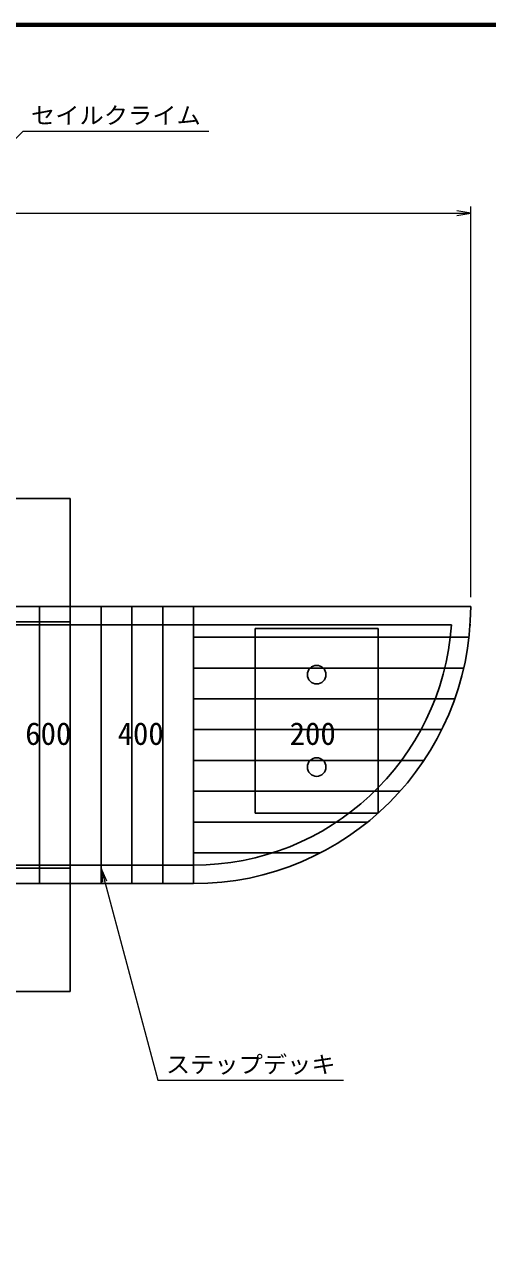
# Model space of a CAD drawing. Units: millimetres at full size, sheet at 1:30; details may follow other scales. Extents: x 450 to 12150, y 450 to 8460.
# Drawn here: x 5595 to 7097, y 4455 to 8460 of the extents above; entities that cross this region are included whole.
import ezdxf
from ezdxf.enums import TextEntityAlignment as Align

# ---------------------------------------------------------------- set-up
doc = ezdxf.new("R2010")
doc.units = ezdxf.units.MM
doc.header["$LTSCALE"] = 30
for name, color, linetype, lineweight in [('D-STR-TXT', 7, 'Continuous', 13), ('D-STR\u3000構造物外形線', 1, 'Continuous', 25), ('D-TTL', 7, 'Continuous', 70)]:
    doc.layers.add(name, color=color, linetype=linetype, lineweight=lineweight)
doc.styles.add('ＭＳ ゴシック', font='')
doc.styles.get('ＭＳ ゴシック').set_extended_font_data('MS Gothic')

# ---------------------------------------------------------------- blocks, each defined once
blk = doc.blocks.new('open_arrow')
at = {"color": 0, "linetype": 'Continuous', "lineweight": -2}
blk.add_lwpolyline([(7.5, 1.25), (0, 0), (7.5, -1.25)], dxfattribs=at)

msp = doc.modelspace()

# ---------------------------------------------------------------- linework, layer by layer
at = {"layer": 'D-STR-TXT'}
for p, q in [((7043.31, 6601.34), (7043.31, 7870.2)), ((1232.81, 7847.7), (7043.31, 7847.7))]:
    msp.add_line(p, q, dxfattribs=at)
for points in [[(4960.31, 7484.29), (5589.94, 8113.92), (6192.94, 8113.92)], [(5843.31, 5721.34), (6027.79, 5032.85), (6630.79, 5032.85)]]:
    msp.add_lwpolyline(points, dxfattribs=at)
at = {"layer": 'D-STR\u3000構造物外形線'}
for p, q in [((5743.31, 6921.34), (5343.31, 6921.34)), ((5743.31, 6521.34), (5743.31, 6921.34)), ((5540.11, 6571.34), (7043.31, 6571.34)), ((5643.31, 5671.34), (5643.31, 6571.34)), ((5743.31, 5671.34), (5743.31, 6571.34)), ((5843.31, 6571.34), (5843.31, 5671.34)), ((5943.31, 5671.34), (5943.31, 6571.34)), ((6043.31, 5671.34), (6043.31, 6571.34)), ((6143.31, 6571.34), (6143.31, 5671.34)), ((6143.31, 6571.34), (7043.31, 6571.34)), ((5343.31, 6521.34), (5743.31, 6521.34)), ((5540.11, 6511.34), (6981.17, 6511.34)), ((5843.31, 6521.34), (5843.31, 6421.34)), ((6143.31, 6511.34), (6981.17, 6511.34)), ((6343.31, 6499.82), (6343.31, 5899.82)), ((6743.31, 6499.82), (6343.31, 6499.82)), ((6743.31, 5899.82), (6743.31, 6499.82)), ((7041.31, 6511.34), (7043.31, 6511.34)), ((7041.31, 6511.34), (7043.31, 6511.34)), ((6143.31, 6471.34), (7037.74, 6471.34)), ((5843.31, 6421.34), (5843.31, 6321.34)), ((6143.31, 6371.34), (7020.81, 6371.34)), ((5843.31, 6321.34), (5843.31, 6221.34)), ((6143.31, 6271.34), (6991.84, 6271.34)), ((5843.31, 6221.34), (5843.31, 6121.34)), ((6143.31, 6171.34), (6949.54, 6171.34)), ((5843.31, 6021.34), (5843.31, 6121.34)), ((6143.31, 6071.34), (6891.64, 6071.34)), ((5843.31, 5921.34), (5843.31, 6021.34)), ((6143.31, 5971.34), (6814.13, 5971.34)), ((5843.31, 5821.34), (5843.31, 5921.34)), ((6343.31, 5899.82), (6743.31, 5899.82)), ((6143.31, 5871.34), (6709, 5871.34)), ((5843.31, 5721.34), (5843.31, 5821.34)), ((6143.31, 5771.34), (6555.62, 5771.34)), ((5843.31, 5731.34), (5543.31, 5731.34)), ((6143.31, 5731.34), (5843.31, 5731.34)), ((5743.31, 5721.34), (5343.31, 5721.34)), ((5743.31, 5321.34), (5743.31, 5721.34)), ((5843.31, 5671.34), (5543.31, 5671.34)), ((6143.31, 5671.34), (5843.31, 5671.34)), ((5343.31, 5321.34), (5743.31, 5321.34))]:
    msp.add_line(p, q, dxfattribs=at)
for centre in [(6543.31, 6349.82), (6543.31, 6049.82)]:
    msp.add_circle(centre, 30.25, dxfattribs=at)
for radius, end in [(900, 0), (840, 355.90396)]:
    msp.add_arc((6143.31, 6571.34), radius, 270, end, dxfattribs=at)
at = {"layer": 'D-TTL'}
msp.add_lwpolyline([(450, 450), (450, 8460), (12150, 8460), (12150, 450)], close=True, dxfattribs=at)

# ---------------------------------------------------------------- block references
at = {"layer": 'D-STR-TXT', "xscale": 6, "yscale": 6}
for p, rotation in [((7043.31, 7847.7), 180), ((5843.31, 5721.34), 285)]:
    msp.add_blockref('open_arrow', p, dxfattribs=dict(at, rotation=rotation))

# ---------------------------------------------------------------- texts
at = {"layer": 'D-STR-TXT', "style": 'ＭＳ ゴシック', "width": 1.05}
for s, p in [('セイルクライム', (5891.44, 8121.42)), ('ステップデッキ', (6329.29, 5040.35))]:
    msp.add_text(s, height=54.99, dxfattribs=at).set_placement(p, align=Align.BOTTOM_CENTER)
at = {"layer": 'D-STR-TXT', "style": 'ＭＳ ゴシック'}
for s, p in [('600', (5597.16, 6099.82)), ('400', (5897.16, 6099.82)), ('200', (6455.7, 6099.82))]:
    msp.add_text(s, height=73.31, dxfattribs=at).set_placement(p, align=Align.BOTTOM_LEFT)

doc.saveas('drawing.dxf')
